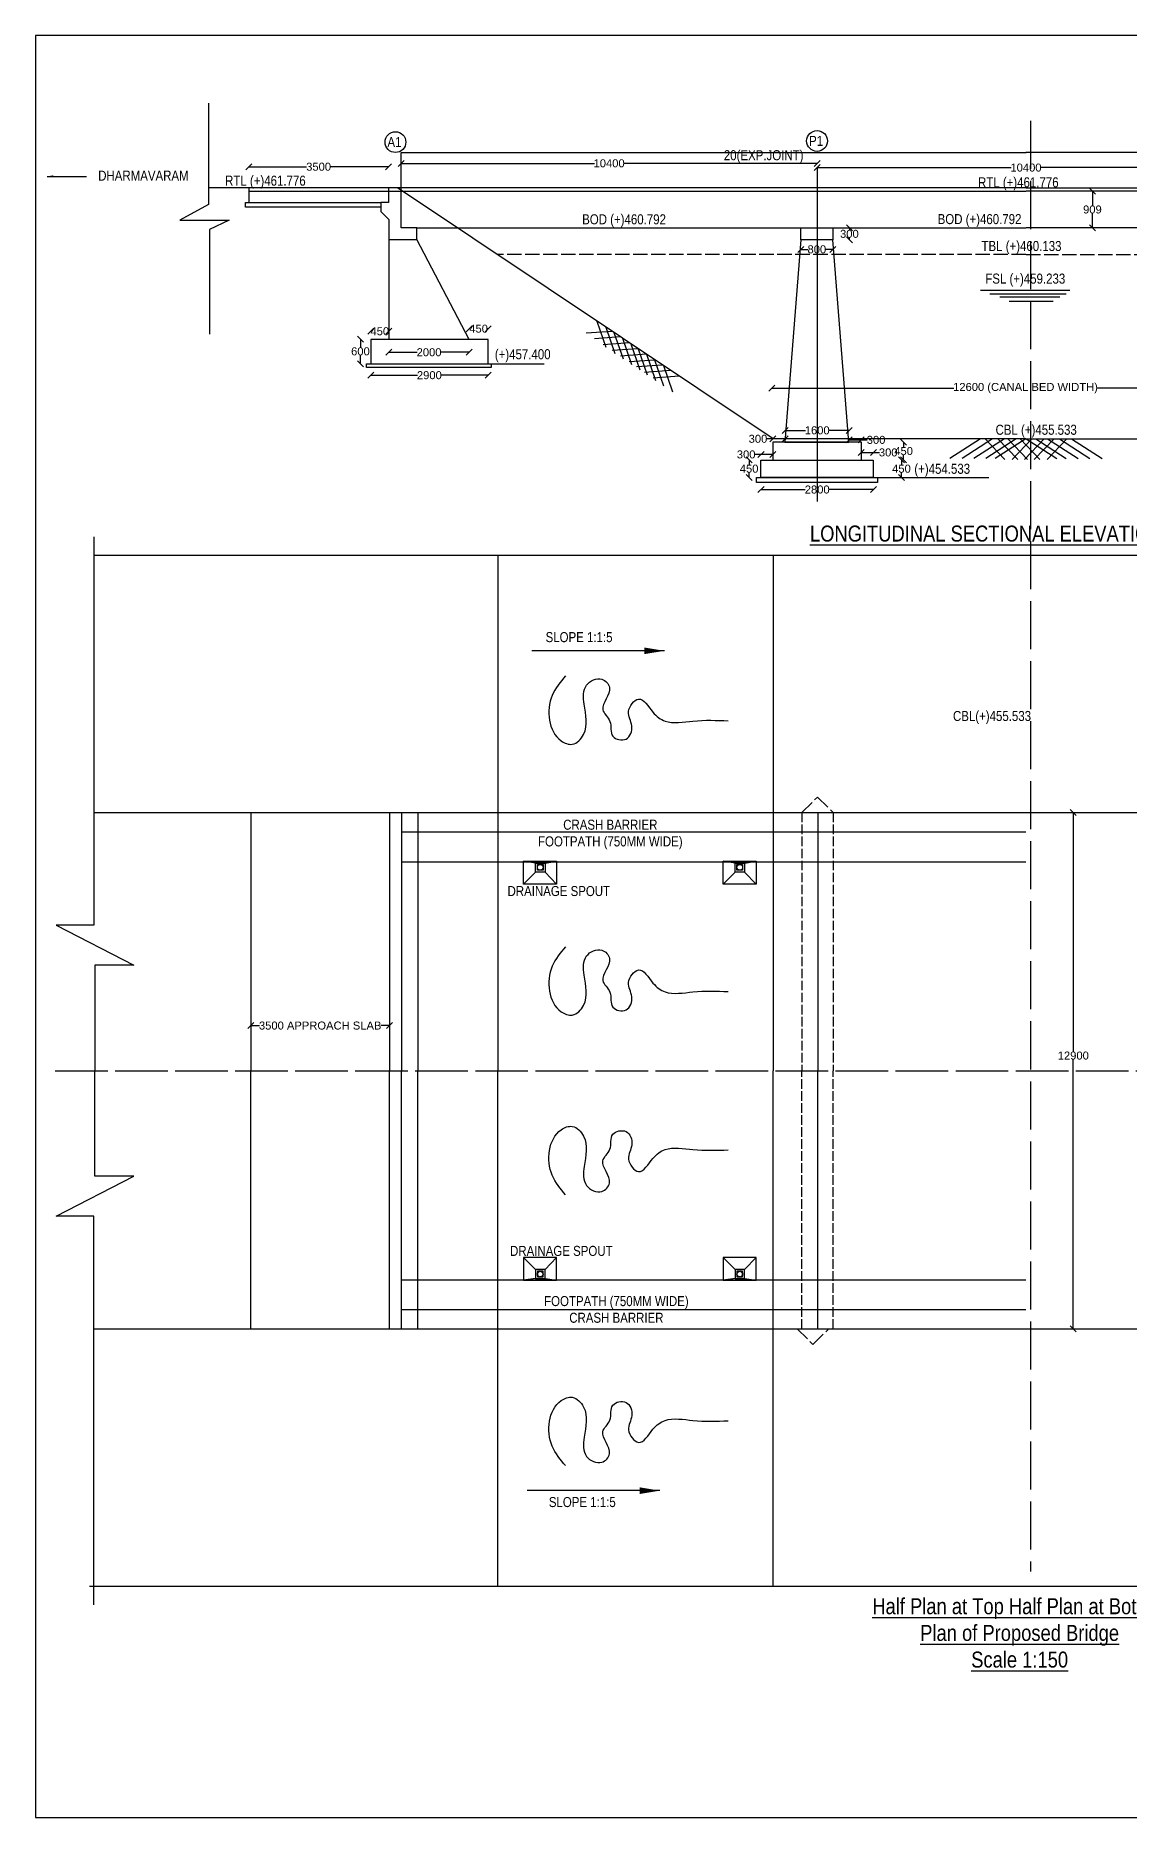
# Model space of a CAD drawing. Header units: millimetres. Extents: x 5124 to 3010519, y 2311 to 45940729.
# Drawn here: x 2753751 to 2781074, y 45896203 to 45940729 of the extents above; entities that cross this region are included whole.
import ezdxf

# ---------------------------------------------------------------- set-up
doc = ezdxf.new("R2010")
doc.units = ezdxf.units.MM
doc.header["$MEASUREMENT"] = 0
doc.linetypes.add('ACAD_ISO02W100', pattern=[15, 12, -3])
doc.layers.add('DIMENSION', color=7, linetype='Continuous')
doc.layers.add('DRAWING', color=7, linetype='Continuous')
doc.styles.add('ARIAL NARROW', font='ARIALN.TTF')
doc.styles.get("Standard").update_dxf_attribs({"font": 'arial.ttf'})
doc.dimstyles.get("Standard").update_dxf_attribs({"dimtxt": 200, "dimasz": 150, "dimexe": 0.18, "dimexo": 0.0625, "dimgap": 0.09, "dimtad": 0, "dimtih": 1, "dimtoh": 1, "dimdec": 0, "dimzin": 0, "dimdsep": 46, "dimtxsty": 'Standard', "dimblk": 'OBLIQUE', "dimcen": 0.09, "dimse1": 1, "dimse2": 1, "dimadec": 0, "dimazin": 0, "dimtfac": 1, "dimtdec": 0, "dimtofl": 0, "dimtmove": 0, "dimatfit": 3, "dimfxl": 1, "dimtolj": 1, "dimtzin": 0, "dimarcsym": 0})

# ---------------------------------------------------------------- blocks, each defined once
blk = doc.blocks.new('_Oblique')
at = {"color": 0, "linetype": 'ByBlock', "lineweight": -2}
blk.add_line((-0.5, -0.5), (0.5, 0.5), dxfattribs=at)
blk = doc.blocks.new('*D21')
at = {"layer": 'Defpoints', "color": 0, "transparency": 16777216}
for p in [(2759075, 45937452), (2759075, 45936921), (2762565, 45936921)]:
    blk.add_point(p, dxfattribs=at)
at = {"layer": 'DIMENSION', "color": 0, "lineweight": -2, "transparency": 16777216}
for p, q in [((2759075, 45937452), (2760521, 45937452)), ((2762565, 45937452), (2761118, 45937452))]:
    blk.add_line(p, q, dxfattribs=at)
at = {"layer": 'DIMENSION', "color": 0, "lineweight": -2, "transparency": 16777216, "xscale": 150, "yscale": 150, "zscale": 150, "rotation": 180}
blk.add_blockref('_Oblique', (2759075, 45937452), dxfattribs=at)
at = {"layer": 'DIMENSION', "color": 0, "lineweight": -2, "transparency": 16777216, "xscale": 150, "yscale": 150, "zscale": 150}
blk.add_blockref('_Oblique', (2762565, 45937452), dxfattribs=at)
at = {"layer": 'DIMENSION', "color": 0, "transparency": 16777216, "insert": (2760820, 45937452), "char_height": 200, "attachment_point": 5}
blk.add_mtext('\\A1;3500', dxfattribs=at)
blk = doc.blocks.new('*D22')
at = {"layer": 'Defpoints', "color": 0, "transparency": 16777216}
for p in [(2773272, 45937537), (2762883, 45936921), (2773272, 45936921)]:
    blk.add_point(p, dxfattribs=at)
at = {"layer": 'DIMENSION', "color": 0, "lineweight": -2, "transparency": 16777216}
for p, q in [((2762883, 45937537), (2767711, 45937537)), ((2773272, 45937537), (2768444, 45937537))]:
    blk.add_line(p, q, dxfattribs=at)
at = {"layer": 'DIMENSION', "color": 0, "lineweight": -2, "transparency": 16777216, "xscale": 150, "yscale": 150, "zscale": 150, "rotation": 180}
blk.add_blockref('_Oblique', (2762883, 45937537), dxfattribs=at)
at = {"layer": 'DIMENSION', "color": 0, "lineweight": -2, "transparency": 16777216, "xscale": 150, "yscale": 150, "zscale": 150}
blk.add_blockref('_Oblique', (2773272, 45937537), dxfattribs=at)
at = {"layer": 'DIMENSION', "color": 0, "transparency": 16777216, "insert": (2768077, 45937537), "char_height": 200, "attachment_point": 5}
blk.add_mtext('\\A1;10400', dxfattribs=at)
blk = doc.blocks.new('*D23')
at = {"layer": 'Defpoints', "color": 0, "transparency": 16777216}
for p in [(2773272, 45937439), (2783712, 45937430), (2783712, 45937312)]:
    blk.add_point(p, dxfattribs=at)
at = {"layer": 'DIMENSION', "color": 0, "lineweight": -2, "transparency": 16777216}
for p, q in [((2773272, 45937430), (2778125, 45937430)), ((2783712, 45937430), (2778859, 45937430))]:
    blk.add_line(p, q, dxfattribs=at)
at = {"layer": 'DIMENSION', "color": 0, "lineweight": -2, "transparency": 16777216, "xscale": 150, "yscale": 150, "zscale": 150, "rotation": 180}
blk.add_blockref('_Oblique', (2773272, 45937430), dxfattribs=at)
at = {"layer": 'DIMENSION', "color": 0, "lineweight": -2, "transparency": 16777216, "xscale": 150, "yscale": 150, "zscale": 150}
blk.add_blockref('_Oblique', (2783712, 45937430), dxfattribs=at)
at = {"layer": 'DIMENSION', "color": 0, "transparency": 16777216, "insert": (2778492, 45937430), "char_height": 200, "attachment_point": 5}
blk.add_mtext('\\A1;10400', dxfattribs=at)
blk = doc.blocks.new('*D29')
at = {"layer": 'Defpoints', "color": 0, "transparency": 16777216}
for p in [(2780189, 45936842), (2780152, 45935923), (2780189, 45935923)]:
    blk.add_point(p, dxfattribs=at)
at = {"layer": 'DIMENSION', "color": 0, "lineweight": -2, "transparency": 16777216}
for p, q in [((2780152, 45936842), (2780152, 45936485)), ((2780152, 45935923), (2780152, 45936280))]:
    blk.add_line(p, q, dxfattribs=at)
at = {"layer": 'DIMENSION', "color": 0, "lineweight": -2, "transparency": 16777216, "xscale": 150, "yscale": 150, "zscale": 150}
for p, rotation in [((2780152, 45936842), 90), ((2780152, 45935923), 270)]:
    blk.add_blockref('_Oblique', p, dxfattribs=dict(at, rotation=rotation))
at = {"layer": 'DIMENSION', "color": 0, "transparency": 16777216, "insert": (2780152, 45936383), "char_height": 200, "attachment_point": 5}
blk.add_mtext('\\A1;909', dxfattribs=at)
blk = doc.blocks.new('*D30')
at = {"layer": 'Defpoints', "color": 0, "transparency": 16777216}
for p in [(2773667, 45935923), (2774080, 45935923), (2773667, 45935628)]:
    blk.add_point(p, dxfattribs=at)
at = {"layer": 'DIMENSION', "color": 0, "lineweight": -2, "transparency": 16777216}
for p, q in [((2774080, 45935923), (2774080, 45935877)), ((2774080, 45935628), (2774080, 45935673))]:
    blk.add_line(p, q, dxfattribs=at)
at = {"layer": 'DIMENSION', "color": 0, "lineweight": -2, "transparency": 16777216, "xscale": 150, "yscale": 150, "zscale": 150}
for p, rotation in [((2774080, 45935923), 90), ((2774080, 45935628), 270)]:
    blk.add_blockref('_Oblique', p, dxfattribs=dict(at, rotation=rotation))
at = {"layer": 'DIMENSION', "color": 0, "transparency": 16777216, "insert": (2774080, 45935775), "char_height": 200, "attachment_point": 5}
blk.add_mtext('\\A1;300', dxfattribs=at)
blk = doc.blocks.new('*D31')
at = {"layer": 'Defpoints', "color": 0, "transparency": 16777216}
for p in [(2772866, 45935628), (2773667, 45935628), (2773667, 45935388)]:
    blk.add_point(p, dxfattribs=at)
at = {"layer": 'DIMENSION', "color": 0, "lineweight": -2, "transparency": 16777216}
for p, q in [((2772866, 45935388), (2773046, 45935388)), ((2773667, 45935388), (2773488, 45935388))]:
    blk.add_line(p, q, dxfattribs=at)
at = {"layer": 'DIMENSION', "color": 0, "lineweight": -2, "transparency": 16777216, "xscale": 150, "yscale": 150, "zscale": 150, "rotation": 180}
blk.add_blockref('_Oblique', (2772866, 45935388), dxfattribs=at)
at = {"layer": 'DIMENSION', "color": 0, "lineweight": -2, "transparency": 16777216, "xscale": 150, "yscale": 150, "zscale": 150}
blk.add_blockref('_Oblique', (2773667, 45935388), dxfattribs=at)
at = {"layer": 'DIMENSION', "color": 0, "transparency": 16777216, "insert": (2773267, 45935388), "char_height": 200, "attachment_point": 5}
blk.add_mtext('\\A1;800', dxfattribs=at)
blk = doc.blocks.new('*D41')
at = {"layer": 'Defpoints', "color": 0, "transparency": 16777216}
for p in [(2772143, 45931795), (2784817, 45931919), (2784817, 45931788)]:
    blk.add_point(p, dxfattribs=at)
at = {"layer": 'DIMENSION', "color": 0, "lineweight": -2, "transparency": 16777216}
for p, q in [((2772143, 45931919), (2776691, 45931919)), ((2784817, 45931919), (2780269, 45931919))]:
    blk.add_line(p, q, dxfattribs=at)
at = {"layer": 'DIMENSION', "color": 0, "lineweight": -2, "transparency": 16777216, "xscale": 150, "yscale": 150, "zscale": 150, "rotation": 180}
blk.add_blockref('_Oblique', (2772143, 45931919), dxfattribs=at)
at = {"layer": 'DIMENSION', "color": 0, "lineweight": -2, "transparency": 16777216, "xscale": 150, "yscale": 150, "zscale": 150}
blk.add_blockref('_Oblique', (2784817, 45931919), dxfattribs=at)
at = {"layer": 'DIMENSION', "color": 0, "transparency": 16777216, "insert": (2778480, 45931919), "char_height": 200, "attachment_point": 5}
blk.add_mtext('\\A1;12600 (CANAL BED WIDTH)', dxfattribs=at)
blk = doc.blocks.new('*D43')
at = {"layer": 'Defpoints', "color": 0, "transparency": 16777216}
for p in [(2774075, 45930864), (2772477, 45930570), (2774075, 45930570)]:
    blk.add_point(p, dxfattribs=at)
at = {"layer": 'DIMENSION', "color": 0, "lineweight": -2, "transparency": 16777216}
for p, q in [((2772477, 45930864), (2772987, 45930864)), ((2774075, 45930864), (2773565, 45930864))]:
    blk.add_line(p, q, dxfattribs=at)
at = {"layer": 'DIMENSION', "color": 0, "lineweight": -2, "transparency": 16777216, "xscale": 150, "yscale": 150, "zscale": 150, "rotation": 180}
blk.add_blockref('_Oblique', (2772477, 45930864), dxfattribs=at)
at = {"layer": 'DIMENSION', "color": 0, "lineweight": -2, "transparency": 16777216, "xscale": 150, "yscale": 150, "zscale": 150}
blk.add_blockref('_Oblique', (2774075, 45930864), dxfattribs=at)
at = {"layer": 'DIMENSION', "color": 0, "transparency": 16777216, "insert": (2773276, 45930864), "char_height": 200, "attachment_point": 5}
blk.add_mtext('\\A1;1600', dxfattribs=at)
blk = doc.blocks.new('*D44')
at = {"layer": 'Defpoints', "color": 0, "transparency": 16777216}
for p in [(2774075, 45930570), (2774377, 45930626), (2774377, 45930570)]:
    blk.add_point(p, dxfattribs=at)
at = {"layer": 'DIMENSION', "color": 0, "lineweight": -2, "transparency": 16777216}
for p, q in [((2774075, 45930626), (2774377, 45930626)), ((2774377, 45930626), (2774527, 45930626))]:
    blk.add_line(p, q, dxfattribs=at)
at = {"layer": 'DIMENSION', "color": 0, "lineweight": -2, "transparency": 16777216, "xscale": 150, "yscale": 150, "zscale": 150, "rotation": 180}
blk.add_blockref('_Oblique', (2774075, 45930626), dxfattribs=at)
at = {"layer": 'DIMENSION', "color": 0, "lineweight": -2, "transparency": 16777216, "xscale": 150, "yscale": 150, "zscale": 150}
blk.add_blockref('_Oblique', (2774377, 45930626), dxfattribs=at)
at = {"layer": 'DIMENSION', "color": 0, "transparency": 16777216, "insert": (2774747, 45930626), "char_height": 200, "attachment_point": 5}
blk.add_mtext('\\A1;300', dxfattribs=at)
blk = doc.blocks.new('*D45')
at = {"layer": 'Defpoints', "color": 0, "transparency": 16777216}
for p in [(2772166, 45930653), (2772166, 45930570), (2772477, 45930570)]:
    blk.add_point(p, dxfattribs=at)
at = {"layer": 'DIMENSION', "color": 0, "lineweight": -2, "transparency": 16777216}
for p, q in [((2772166, 45930653), (2772016, 45930653)), ((2772477, 45930653), (2772166, 45930653))]:
    blk.add_line(p, q, dxfattribs=at)
at = {"layer": 'DIMENSION', "color": 0, "lineweight": -2, "transparency": 16777216, "xscale": 150, "yscale": 150, "zscale": 150, "rotation": 180}
blk.add_blockref('_Oblique', (2772166, 45930653), dxfattribs=at)
at = {"layer": 'DIMENSION', "color": 0, "lineweight": -2, "transparency": 16777216, "xscale": 150, "yscale": 150, "zscale": 150}
blk.add_blockref('_Oblique', (2772477, 45930653), dxfattribs=at)
at = {"layer": 'DIMENSION', "color": 0, "transparency": 16777216, "insert": (2771796, 45930653), "char_height": 200, "attachment_point": 5}
blk.add_mtext('\\A1;300', dxfattribs=at)
blk = doc.blocks.new('*D46')
at = {"layer": 'Defpoints', "color": 0, "transparency": 16777216}
for p in [(2771872, 45930262), (2771872, 45930124), (2772166, 45930124)]:
    blk.add_point(p, dxfattribs=at)
at = {"layer": 'DIMENSION', "color": 0, "lineweight": -2, "transparency": 16777216}
for p, q in [((2771872, 45930262), (2771722, 45930262)), ((2772166, 45930262), (2771872, 45930262))]:
    blk.add_line(p, q, dxfattribs=at)
at = {"layer": 'DIMENSION', "color": 0, "lineweight": -2, "transparency": 16777216, "xscale": 150, "yscale": 150, "zscale": 150, "rotation": 180}
blk.add_blockref('_Oblique', (2771872, 45930262), dxfattribs=at)
at = {"layer": 'DIMENSION', "color": 0, "lineweight": -2, "transparency": 16777216, "xscale": 150, "yscale": 150, "zscale": 150}
blk.add_blockref('_Oblique', (2772166, 45930262), dxfattribs=at)
at = {"layer": 'DIMENSION', "color": 0, "transparency": 16777216, "insert": (2771501, 45930262), "char_height": 200, "attachment_point": 5}
blk.add_mtext('\\A1;300', dxfattribs=at)
blk = doc.blocks.new('*D47')
at = {"layer": 'Defpoints', "color": 0, "transparency": 16777216}
for p in [(2771575, 45930124), (2771872, 45930124), (2771872, 45929689)]:
    blk.add_point(p, dxfattribs=at)
at = {"layer": 'DIMENSION', "color": 0, "lineweight": -2, "transparency": 16777216}
for p, q in [((2771575, 45930124), (2771575, 45930008)), ((2771575, 45929689), (2771575, 45929804))]:
    blk.add_line(p, q, dxfattribs=at)
at = {"layer": 'DIMENSION', "color": 0, "lineweight": -2, "transparency": 16777216, "xscale": 150, "yscale": 150, "zscale": 150}
for p, rotation in [((2771575, 45930124), 90), ((2771575, 45929689), 270)]:
    blk.add_blockref('_Oblique', p, dxfattribs=dict(at, rotation=rotation))
at = {"layer": 'DIMENSION', "color": 0, "transparency": 16777216, "insert": (2771575, 45929906), "char_height": 200, "attachment_point": 5}
blk.add_mtext('\\A1;450', dxfattribs=at)
blk = doc.blocks.new('*D48')
at = {"layer": 'Defpoints', "color": 0, "transparency": 16777216}
for p in [(2774377, 45930124), (2774679, 45930312), (2774679, 45930124)]:
    blk.add_point(p, dxfattribs=at)
at = {"layer": 'DIMENSION', "color": 0, "lineweight": -2, "transparency": 16777216}
for p, q in [((2774377, 45930312), (2774679, 45930312)), ((2774679, 45930312), (2774829, 45930312))]:
    blk.add_line(p, q, dxfattribs=at)
at = {"layer": 'DIMENSION', "color": 0, "lineweight": -2, "transparency": 16777216, "xscale": 150, "yscale": 150, "zscale": 150, "rotation": 180}
blk.add_blockref('_Oblique', (2774377, 45930312), dxfattribs=at)
at = {"layer": 'DIMENSION', "color": 0, "lineweight": -2, "transparency": 16777216, "xscale": 150, "yscale": 150, "zscale": 150}
blk.add_blockref('_Oblique', (2774679, 45930312), dxfattribs=at)
at = {"layer": 'DIMENSION', "color": 0, "transparency": 16777216, "insert": (2775050, 45930312), "char_height": 200, "attachment_point": 5}
blk.add_mtext('\\A1;300', dxfattribs=at)
blk = doc.blocks.new('*D49')
at = {"layer": 'Defpoints', "color": 0, "transparency": 16777216}
for p in [(2774377, 45930570), (2775435, 45930570), (2774333, 45930124)]:
    blk.add_point(p, dxfattribs=at)
at = {"layer": 'DIMENSION', "color": 0, "lineweight": -2, "transparency": 16777216}
for p, q in [((2775435, 45930570), (2775435, 45930449)), ((2775435, 45930124), (2775435, 45930245))]:
    blk.add_line(p, q, dxfattribs=at)
at = {"layer": 'DIMENSION', "color": 0, "lineweight": -2, "transparency": 16777216, "xscale": 150, "yscale": 150, "zscale": 150}
for p, rotation in [((2775435, 45930570), 90), ((2775435, 45930124), 270)]:
    blk.add_blockref('_Oblique', p, dxfattribs=dict(at, rotation=rotation))
at = {"layer": 'DIMENSION', "color": 0, "transparency": 16777216, "insert": (2775435, 45930347), "char_height": 200, "attachment_point": 5}
blk.add_mtext('\\A1;450', dxfattribs=at)
blk = doc.blocks.new('*D42')
at = {"layer": 'Defpoints', "color": 0, "transparency": 16777216}
for p in [(2775435, 45930124), (2775375, 45929689), (2775381, 45929689)]:
    blk.add_point(p, dxfattribs=at)
at = {"layer": 'DIMENSION', "color": 0, "lineweight": -2, "transparency": 16777216}
for p, q in [((2775381, 45930124), (2775381, 45930008)), ((2775381, 45929689), (2775381, 45929804))]:
    blk.add_line(p, q, dxfattribs=at)
at = {"layer": 'DIMENSION', "color": 0, "lineweight": -2, "transparency": 16777216, "xscale": 150, "yscale": 150, "zscale": 150}
for p, rotation in [((2775381, 45930124), 90), ((2775381, 45929689), 270)]:
    blk.add_blockref('_Oblique', p, dxfattribs=dict(at, rotation=rotation))
at = {"layer": 'DIMENSION', "color": 0, "transparency": 16777216, "insert": (2775381, 45929906), "char_height": 200, "attachment_point": 5}
blk.add_mtext('\\A1;450', dxfattribs=at)
blk = doc.blocks.new('*D50')
at = {"layer": 'Defpoints', "color": 0, "transparency": 16777216}
for p in [(2771872, 45929689), (2774679, 45929689), (2774679, 45929385)]:
    blk.add_point(p, dxfattribs=at)
at = {"layer": 'DIMENSION', "color": 0, "lineweight": -2, "transparency": 16777216}
for p, q in [((2771872, 45929385), (2772976, 45929385)), ((2774679, 45929385), (2773576, 45929385))]:
    blk.add_line(p, q, dxfattribs=at)
at = {"layer": 'DIMENSION', "color": 0, "lineweight": -2, "transparency": 16777216, "xscale": 150, "yscale": 150, "zscale": 150, "rotation": 180}
blk.add_blockref('_Oblique', (2771872, 45929385), dxfattribs=at)
at = {"layer": 'DIMENSION', "color": 0, "lineweight": -2, "transparency": 16777216, "xscale": 150, "yscale": 150, "zscale": 150}
blk.add_blockref('_Oblique', (2774679, 45929385), dxfattribs=at)
at = {"layer": 'DIMENSION', "color": 0, "transparency": 16777216, "insert": (2773276, 45929385), "char_height": 200, "attachment_point": 5}
blk.add_mtext('\\A1;2800', dxfattribs=at)
blk = doc.blocks.new('*D51')
at = {"layer": 'Defpoints', "color": 0, "transparency": 16777216}
for p in [(2762121, 45932530), (2765053, 45932530), (2765053, 45932242)]:
    blk.add_point(p, dxfattribs=at)
at = {"layer": 'DIMENSION', "color": 0, "lineweight": -2, "transparency": 16777216}
for p, q in [((2762121, 45932242), (2763287, 45932242)), ((2765053, 45932242), (2763887, 45932242))]:
    blk.add_line(p, q, dxfattribs=at)
at = {"layer": 'DIMENSION', "color": 0, "lineweight": -2, "transparency": 16777216, "xscale": 150, "yscale": 150, "zscale": 150, "rotation": 180}
blk.add_blockref('_Oblique', (2762121, 45932242), dxfattribs=at)
at = {"layer": 'DIMENSION', "color": 0, "lineweight": -2, "transparency": 16777216, "xscale": 150, "yscale": 150, "zscale": 150}
blk.add_blockref('_Oblique', (2765053, 45932242), dxfattribs=at)
at = {"layer": 'DIMENSION', "color": 0, "transparency": 16777216, "insert": (2763587, 45932242), "char_height": 200, "attachment_point": 5}
blk.add_mtext('\\A1;2900', dxfattribs=at)
blk = doc.blocks.new('*D52')
at = {"layer": 'Defpoints', "color": 0, "transparency": 16777216}
for p in [(2762577, 45933146), (2764581, 45933136), (2764581, 45932815)]:
    blk.add_point(p, dxfattribs=at)
at = {"layer": 'DIMENSION', "color": 0, "lineweight": -2, "transparency": 16777216}
for p, q in [((2762577, 45932815), (2763279, 45932815)), ((2764581, 45932815), (2763879, 45932815))]:
    blk.add_line(p, q, dxfattribs=at)
at = {"layer": 'DIMENSION', "color": 0, "lineweight": -2, "transparency": 16777216, "xscale": 150, "yscale": 150, "zscale": 150, "rotation": 180}
blk.add_blockref('_Oblique', (2762577, 45932815), dxfattribs=at)
at = {"layer": 'DIMENSION', "color": 0, "lineweight": -2, "transparency": 16777216, "xscale": 150, "yscale": 150, "zscale": 150}
blk.add_blockref('_Oblique', (2764581, 45932815), dxfattribs=at)
at = {"layer": 'DIMENSION', "color": 0, "transparency": 16777216, "insert": (2763579, 45932815), "char_height": 200, "attachment_point": 5}
blk.add_mtext('\\A1;2000', dxfattribs=at)
blk = doc.blocks.new('*D53')
at = {"layer": 'Defpoints', "color": 0, "transparency": 16777216}
for p in [(2764581, 45933136), (2765053, 45933405), (2765053, 45933127)]:
    blk.add_point(p, dxfattribs=at)
at = {"layer": 'DIMENSION', "color": 0, "lineweight": -2, "transparency": 16777216}
for p, q in [((2764581, 45933405), (2764592, 45933405)), ((2765053, 45933405), (2765041, 45933405))]:
    blk.add_line(p, q, dxfattribs=at)
at = {"layer": 'DIMENSION', "color": 0, "lineweight": -2, "transparency": 16777216, "xscale": 150, "yscale": 150, "zscale": 150, "rotation": 180}
blk.add_blockref('_Oblique', (2764581, 45933405), dxfattribs=at)
at = {"layer": 'DIMENSION', "color": 0, "lineweight": -2, "transparency": 16777216, "xscale": 150, "yscale": 150, "zscale": 150}
blk.add_blockref('_Oblique', (2765053, 45933405), dxfattribs=at)
at = {"layer": 'DIMENSION', "color": 0, "transparency": 16777216, "insert": (2764817, 45933405), "char_height": 200, "attachment_point": 5}
blk.add_mtext('\\A1;450', dxfattribs=at)
blk = doc.blocks.new('*D54')
at = {"layer": 'Defpoints', "color": 0, "transparency": 16777216}
for p in [(2762121, 45933340), (2762121, 45933146), (2762577, 45933146)]:
    blk.add_point(p, dxfattribs=at)
at = {"layer": 'DIMENSION', "color": 0, "lineweight": -2, "transparency": 16777216}
for p, q in [((2762121, 45933340), (2762124, 45933340)), ((2762577, 45933340), (2762573, 45933340))]:
    blk.add_line(p, q, dxfattribs=at)
at = {"layer": 'DIMENSION', "color": 0, "lineweight": -2, "transparency": 16777216, "xscale": 150, "yscale": 150, "zscale": 150, "rotation": 180}
blk.add_blockref('_Oblique', (2762121, 45933340), dxfattribs=at)
at = {"layer": 'DIMENSION', "color": 0, "lineweight": -2, "transparency": 16777216, "xscale": 150, "yscale": 150, "zscale": 150}
blk.add_blockref('_Oblique', (2762577, 45933340), dxfattribs=at)
at = {"layer": 'DIMENSION', "color": 0, "transparency": 16777216, "insert": (2762349, 45933340), "char_height": 200, "attachment_point": 5}
blk.add_mtext('\\A1;450', dxfattribs=at)
blk = doc.blocks.new('*D55')
at = {"layer": 'Defpoints', "color": 0, "transparency": 16777216}
for p in [(2762121, 45933146), (2761865, 45932530), (2762121, 45932530)]:
    blk.add_point(p, dxfattribs=at)
at = {"layer": 'DIMENSION', "color": 0, "lineweight": -2, "transparency": 16777216}
for p, q in [((2761865, 45933146), (2761865, 45932940)), ((2761865, 45932530), (2761865, 45932736))]:
    blk.add_line(p, q, dxfattribs=at)
at = {"layer": 'DIMENSION', "color": 0, "lineweight": -2, "transparency": 16777216, "xscale": 150, "yscale": 150, "zscale": 150}
for p, rotation in [((2761865, 45933146), 90), ((2761865, 45932530), 270)]:
    blk.add_blockref('_Oblique', p, dxfattribs=dict(at, rotation=rotation))
at = {"layer": 'DIMENSION', "color": 0, "transparency": 16777216, "insert": (2761865, 45932838), "char_height": 200, "attachment_point": 5}
blk.add_mtext('\\A1;600', dxfattribs=at)
blk = doc.blocks.new('*D61')
at = {"layer": 'Defpoints', "color": 0, "transparency": 16777216}
for p in [(2759125, 45916068), (2762592, 45916068), (2762592, 45915989)]:
    blk.add_point(p, dxfattribs=at)
at = {"layer": 'DIMENSION', "color": 0, "lineweight": -2, "transparency": 16777216}
for p, q in [((2759125, 45915989), (2759342, 45915989)), ((2762592, 45915989), (2762375, 45915989))]:
    blk.add_line(p, q, dxfattribs=at)
at = {"layer": 'DIMENSION', "color": 0, "lineweight": -2, "transparency": 16777216, "xscale": 150, "yscale": 150, "zscale": 150, "rotation": 180}
blk.add_blockref('_Oblique', (2759125, 45915989), dxfattribs=at)
at = {"layer": 'DIMENSION', "color": 0, "lineweight": -2, "transparency": 16777216, "xscale": 150, "yscale": 150, "zscale": 150}
blk.add_blockref('_Oblique', (2762592, 45915989), dxfattribs=at)
at = {"layer": 'DIMENSION', "color": 0, "transparency": 16777216, "insert": (2760859, 45915989), "char_height": 200, "attachment_point": 5}
blk.add_mtext('\\A1;3500 APPROACH SLAB', dxfattribs=at)
blk = doc.blocks.new('*D69')
at = {"layer": 'Defpoints', "color": 0, "transparency": 16777216}
for p in [(2779926, 45921311), (2779674, 45908412), (2779926, 45908412)]:
    blk.add_point(p, dxfattribs=at)
at = {"layer": 'DIMENSION', "color": 0, "lineweight": -2, "transparency": 16777216}
for p, q in [((2779674, 45921311), (2779674, 45915341)), ((2779674, 45908412), (2779674, 45915137))]:
    blk.add_line(p, q, dxfattribs=at)
at = {"layer": 'DIMENSION', "color": 0, "lineweight": -2, "transparency": 16777216, "xscale": 150, "yscale": 150, "zscale": 150}
for p, rotation in [((2779674, 45921311), 90), ((2779674, 45908412), 270)]:
    blk.add_blockref('_Oblique', p, dxfattribs=dict(at, rotation=rotation))
at = {"layer": 'DIMENSION', "color": 0, "transparency": 16777216, "insert": (2779674, 45915239), "char_height": 200, "attachment_point": 5}
blk.add_mtext('\\A1;12900', dxfattribs=at)

msp = doc.modelspace()

# ---------------------------------------------------------------- linework, layer by layer
at = {"layer": 'DIMENSION'}
for points in [[(2777353.4, 45934370.2), (2779588.3, 45934370.2)], [(2777588.6, 45934279.9), (2779493.3, 45934279.9)], [(2777842, 45934198.5), (2779335, 45934198.5)], [(2778068.2, 45934090.1), (2779172.1, 45934090.1)]]:
    msp.add_lwpolyline(points, dxfattribs=at)
for centre in [(2773272.3, 45938096.3), (2762739.2, 45938067.2)]:
    msp.add_circle(centre, 259.9, dxfattribs=at)
at = {"layer": 'DRAWING'}
for points in [[(2816935.8, 45940728.7), (2753750.6, 45940728.7), (2753750.6, 45896202.7), (2816935.8, 45896202.7)], [(2758991.4, 45936559), (2762370.3, 45936559), (2762370.3, 45936444.7), (2758991.4, 45936444.7)], [(2772866.3, 45935922.7), (2773667.3, 45935922.7), (2773667.3, 45935627.5), (2772866.3, 45935627.5)], [(2772470.6, 45930569.9), (2774068.4, 45930569.9), (2773667.3, 45935627.5), (2772866.3, 45935627.5)], [(2762120.7, 45932529.6), (2765052.7, 45932529.6), (2765052.7, 45933136.2), (2762120.7, 45933136.2)], [(2762014.9, 45932529.6), (2765132.2, 45932529.6), (2765132.2, 45932438.3), (2762014.9, 45932438.3)], [(2772168.6, 45930123.5), (2774379, 45930123.5), (2774379, 45930569.9), (2772168.6, 45930569.9)], [(2774673.7, 45929689), (2771865.9, 45929689), (2771865.9, 45930123.5), (2774673.7, 45930123.5)], [(2771763.2, 45929689), (2774782.2, 45929689), (2774782.2, 45929564.4), (2771763.2, 45929564.4)], [(2765941.6, 45920098), (2766761.7, 45920098), (2766761.7, 45919526.2), (2765941.6, 45919526.2)], [(2770927.8, 45920098), (2771747.9, 45920098), (2771747.9, 45919526.2), (2770927.8, 45919526.2)], [(2766242.1, 45920049.3), (2766477.5, 45920049.3), (2766477.5, 45919826.3), (2766242.1, 45919826.3)], [(2766284.7, 45920012.9), (2766426.8, 45920012.9), (2766426.8, 45919873), (2766284.7, 45919873)], [(2771228.3, 45920049.3), (2771463.8, 45920049.3), (2771463.8, 45919826.3), (2771228.3, 45919826.3)], [(2771270.9, 45920012.9), (2771413.1, 45920012.9), (2771413.1, 45919873), (2771270.9, 45919873)], [(2765941.6, 45909624.3), (2766761.7, 45909624.3), (2766761.7, 45910196), (2765941.6, 45910196)], [(2766242.1, 45909672.9), (2766477.5, 45909672.9), (2766477.5, 45909896), (2766242.1, 45909896)], [(2766284.7, 45909709.4), (2766426.8, 45909709.4), (2766426.8, 45909849.3), (2766284.7, 45909849.3)], [(2770927.8, 45909624.3), (2771747.9, 45909624.3), (2771747.9, 45910196), (2770927.8, 45910196)], [(2771228.3, 45909672.9), (2771463.8, 45909672.9), (2771463.8, 45909896), (2771228.3, 45909896)], [(2771270.9, 45909709.4), (2771413.1, 45909709.4), (2771413.1, 45909849.3), (2771270.9, 45909849.3)]]:
    msp.add_lwpolyline(points, close=True, dxfattribs=at)
for points in [[(2758067.7, 45939037.4), (2758067.7, 45936508.2), (2757356.6, 45936116.6), (2758589.1, 45936116.6), (2758097.1, 45935883.8), (2758097.1, 45933271.1)], [(2762576.6, 45935636.1), (2763272.7, 45935636.1), (2763272.7, 45935922.7), (2762882.6, 45935922.7), (2762882.6, 45936921.3), (2762882.6, 45937804.7), (2778461.9, 45937804.7), (2778495.2, 45937804.7)], [(2794407.7, 45935636.1), (2793711.6, 45935636.1), (2793711.6, 45935922.7), (2794101.7, 45935922.7), (2794101.7, 45936921.3), (2794101.7, 45937804.7), (2778522.4, 45937804.7), (2778489.1, 45937804.7)], [(2773272.2, 45937438.9), (2773272.2, 45929089.7)], [(2778489.1, 45936921.3), (2758067.7, 45936921.3)], [(2759066.5, 45936842.4), (2778489.1, 45936842.4)], [(2759074.6, 45936921.3), (2759074.6, 45936558.2)], [(2762564.7, 45936921.3), (2762564.7, 45936559), (2762370.3, 45936559), (2762370.3, 45936337.7)], [(2772174.5, 45930652.9), (2762790.7, 45936921.3)], [(2778495.2, 45936921.3), (2798916.7, 45936921.3)], [(2797917.8, 45936842.4), (2778495.2, 45936842.4)], [(2762370.3, 45936337.7), (2762576.6, 45936137.7), (2762576.6, 45935636.1), (2762576.6, 45933145.9)], [(2763272.7, 45935922.7), (2778489.1, 45935922.7)], [(2793711.6, 45935922.7), (2778495.2, 45935922.7)], [(2764580.9, 45933136.2), (2763272.7, 45935636.1)], [(2767773.1, 45933593), (2767999.2, 45932939.5)], [(2767998.2, 45933442.7), (2768224.2, 45932789.2)], [(2768155.2, 45933337.8), (2767503.3, 45933290)], [(2768361.4, 45933200.1), (2767709.5, 45933152.2)], [(2768583.7, 45933051.6), (2767931.8, 45933003.7)], [(2768199.4, 45933308.3), (2768425.5, 45932654.8)], [(2768414.5, 45933164.6), (2768640.6, 45932511.1)], [(2768618.1, 45933028.6), (2768844.1, 45932375.1)], [(2768803.7, 45932904.6), (2768151.8, 45932856.8)], [(2769010.8, 45932766.2), (2768359, 45932718.4)], [(2769228.2, 45932621.1), (2768576.3, 45932573.2)], [(2768803.7, 45932904.6), (2769029.8, 45932251.1)], [(2769010.8, 45932766.2), (2769236.9, 45932112.7)], [(2769214.3, 45932630.4), (2769440.3, 45931976.9)], [(2765132.2, 45932529.6), (2766451.3, 45932529.6)], [(2769415.6, 45932495.9), (2768763.7, 45932448)], [(2769617.1, 45932361.2), (2768965.2, 45932313.4)], [(2769828.2, 45932220.2), (2769176.3, 45932172.4)], [(2769437.1, 45932481.5), (2769663.2, 45931828)], [(2778489.1, 45930652.9), (2772174.5, 45930652.9)], [(2777356.3, 45930652.9), (2776592.9, 45930159)], [(2777658.7, 45930652.9), (2776895.2, 45930159)], [(2777954.4, 45930652.9), (2777191, 45930159)], [(2777470.7, 45930652.9), (2777964.8, 45930138.9)], [(2778250.2, 45930652.9), (2777486.7, 45930159)], [(2778489.1, 45930652.9), (2777725.7, 45930159)], [(2777790.9, 45930652.9), (2778285, 45930138.9)], [(2778037.9, 45930652.9), (2778532, 45930138.9)], [(2778640.1, 45930652.9), (2778146, 45930138.9)], [(2778344.2, 45930652.9), (2778838.3, 45930138.9)], [(2778946.4, 45930652.9), (2778452.3, 45930138.9)], [(2778495.2, 45930652.9), (2784809.8, 45930652.9)], [(2778495.2, 45930652.9), (2779258.6, 45930159)], [(2779193.4, 45930652.9), (2778699.4, 45930138.9)], [(2778734.2, 45930652.9), (2779497.6, 45930159)], [(2779513.6, 45930652.9), (2779019.5, 45930138.9)], [(2779029.9, 45930652.9), (2779793.3, 45930159)], [(2779325.7, 45930652.9), (2780089.1, 45930159)], [(2779628, 45930652.9), (2780391.4, 45930159)], [(2774782.2, 45929689), (2777567.7, 45929689)], [(2755208.2, 45928206.9), (2755208.2, 45918495.6), (2754261.1, 45918495.6), (2756207.8, 45917498.1), (2755229.4, 45917498.1), (2755229.4, 45914861.1)], [(2755208.2, 45927743.6), (2801738.1, 45927743.6)], [(2765293.6, 45927743.6), (2765293.6, 45914861.1)], [(2772180, 45927743.6), (2772180, 45914861.1)], [(2755208.2, 45921310.7), (2801702.3, 45921310.7)], [(2759125.5, 45921310.7), (2759125.5, 45914861.1)], [(2762592, 45921310.7), (2762592, 45914861.1)], [(2762889.3, 45921310.7), (2762889.3, 45914861.1)], [(2763301.5, 45921310.7), (2763301.5, 45914861.1)], [(2773294, 45921310.7), (2773294, 45914861.1)], [(2762889.3, 45920830.8), (2778489.1, 45920830.8)], [(2762889.3, 45920085.9), (2778489.1, 45920085.9)], [(2766242.1, 45920049.3), (2765941.6, 45920098)], [(2766477.5, 45920049.3), (2766761.7, 45920098)], [(2771228.3, 45920049.3), (2770927.8, 45920098)], [(2771463.8, 45920049.3), (2771747.9, 45920098)], [(2766242.1, 45919826.3), (2765941.6, 45919526.2)], [(2766477.5, 45919826.3), (2766761.7, 45919526.2)], [(2771228.3, 45919826.3), (2770927.8, 45919526.2)], [(2771463.8, 45919826.3), (2771747.9, 45919526.2)], [(2755208.2, 45901515.3), (2755208.2, 45911226.7), (2754261.1, 45911226.7), (2756207.8, 45912224.2), (2755229.4, 45912224.2), (2755229.4, 45914861.1)], [(2759125.5, 45908411.6), (2759125.5, 45914861.1)], [(2762592, 45908411.6), (2762592, 45914861.1)], [(2762889.3, 45908411.6), (2762889.3, 45914861.1)], [(2763301.5, 45908411.6), (2763301.5, 45914861.1)], [(2765293.6, 45901978.7), (2765293.6, 45914861.1)], [(2772180, 45901978.7), (2772180, 45914861.1)], [(2773294, 45908411.6), (2773294, 45914861.1)], [(2766242.1, 45909896), (2765941.6, 45910196)], [(2766477.5, 45909896), (2766761.7, 45910196)], [(2771228.3, 45909896), (2770927.8, 45910196)], [(2771463.8, 45909896), (2771747.9, 45910196)], [(2762889.3, 45909636.4), (2778489.1, 45909636.4)], [(2766242.1, 45909672.9), (2765941.6, 45909624.3)], [(2766477.5, 45909672.9), (2766761.7, 45909624.3)], [(2771228.3, 45909672.9), (2770927.8, 45909624.3)], [(2771463.8, 45909672.9), (2771747.9, 45909624.3)], [(2762889.3, 45908891.4), (2778489.1, 45908891.4)], [(2755208.2, 45908411.6), (2801702.3, 45908411.6)], [(2755092.9, 45901978.7), (2801622.9, 45901978.7)]]:
    msp.add_lwpolyline(points, dxfattribs=at)
at = {"layer": 'DRAWING', "linetype": 'ACAD_ISO02W100', "ltscale": 100}
for points in [[(2778604.4, 45938596), (2778604.4, 45902350.7)], [(2754235.6, 45914861.1), (2802742.6, 45914861.1)], [(2754350.8, 45914861.1), (2802857.9, 45914861.1)]]:
    msp.add_lwpolyline(points, dxfattribs=at)
at = {"layer": 'DRAWING', "linetype": 'ACAD_ISO02W100', "ltscale": 30}
for points in [[(2778489.1, 45935262), (2765279.9, 45935258.5)], [(2778495.2, 45935262), (2791704.4, 45935258.5)], [(2772891.2, 45921310.7), (2773283.8, 45921698.6), (2773677.9, 45921310.7)], [(2772775.9, 45908411.6), (2773168.5, 45908023.7), (2773562.6, 45908411.6)]]:
    msp.add_lwpolyline(points, dxfattribs=at)
at = {"layer": 'DRAWING', "linetype": 'ACAD_ISO02W100', "ltscale": 20}
for points in [[(2772891.2, 45921310.7), (2772891.2, 45914861.1)], [(2773677.9, 45921310.7), (2773677.9, 45914861.1)], [(2772891.2, 45908411.6), (2772891.2, 45914861.1)], [(2773677.9, 45908411.6), (2773677.9, 45914861.1)]]:
    msp.add_lwpolyline(points, dxfattribs=at)
at = {"layer": 'DRAWING'}
for centre in [(2766355.8, 45919944), (2771342, 45919944), (2766355.8, 45909778.2), (2771342, 45909778.2)]:
    msp.add_circle(centre, 71.1, dxfattribs=at)
for points in [[(2766989.2, 45924728.1), (2766653.4, 45924240.3), (2766882.5, 45923104.6), (2767157.1, 45923020.7), (2767439.5, 45923264.6), (2767454.7, 45924019.2), (2767515.8, 45924499.4), (2767897.4, 45924644.3), (2768088.2, 45924438.5), (2767920.3, 45923882), (2768095.8, 45923592.4), (2768172.2, 45923218.9), (2768500.3, 45923150.3), (2768645.4, 45923478), (2768561.4, 45923836.3), (2768813.3, 45924148.8), (2769172, 45923821), (2769477.2, 45923600), (2770171.8, 45923600), (2771049.4, 45923607.6)], [(2766989.3, 45917959), (2766653.6, 45917471.2), (2766882.6, 45916335.5), (2767157.3, 45916251.6), (2767439.6, 45916495.5), (2767454.9, 45917250.1), (2767515.9, 45917730.3), (2767897.5, 45917875.2), (2768088.4, 45917669.4), (2767920.4, 45917112.9), (2768096, 45916823.3), (2768172.3, 45916449.8), (2768500.5, 45916381.2), (2768645.5, 45916708.9), (2768561.5, 45917067.2), (2768813.5, 45917379.7), (2769172.1, 45917052), (2769477.3, 45916830.9), (2770171.9, 45916830.9), (2771049.5, 45916838.5)], [(2766989.3, 45911763.2), (2766653.6, 45912251.1), (2766882.6, 45913386.8), (2767157.3, 45913470.7), (2767439.6, 45913226.8), (2767454.9, 45912472.1), (2767515.9, 45911991.9), (2767897.5, 45911847.1), (2768088.4, 45912052.9), (2767920.4, 45912609.3), (2768096, 45912898.9), (2768172.3, 45913272.5), (2768500.5, 45913341.1), (2768645.5, 45913013.3), (2768561.5, 45912655.1), (2768813.5, 45912342.6), (2769172.1, 45912670.3), (2769477.3, 45912891.4), (2770171.9, 45912891.4), (2771049.5, 45912883.8)], [(2766989.2, 45904994.1), (2766653.4, 45905482), (2766882.5, 45906617.7), (2767157.1, 45906701.6), (2767439.5, 45906457.7), (2767454.7, 45905703.1), (2767515.8, 45905222.8), (2767897.4, 45905078), (2768088.2, 45905283.8), (2767920.3, 45905840.3), (2768095.8, 45906129.9), (2768172.2, 45906503.4), (2768500.3, 45906572), (2768645.4, 45906244.2), (2768561.4, 45905886), (2768813.3, 45905573.5), (2769172, 45905901.2), (2769477.2, 45906122.3), (2770171.8, 45906122.3), (2771049.4, 45906114.7)]]:
    msp.add_spline(points, degree=3, dxfattribs=at)

# ---------------------------------------------------------------- texts
at = {"attachment_point": 2, "style": 'ARIAL NARROW'}
for s, insert, char_height, width in [('A1', (2762714.3, 45938194.8), 250, 1540.87), ('P1', (2773247.4, 45938224), 250, 1540.87), ('20(EXP.JOINT)', (2771938.7, 45937865.3), 250, 2666.85), ('DHARMAVARAM', (2756443.2, 45937355), 250, 3762.999), ('RTL (+)461.776', (2759490.4, 45937229.4), 250, 2002.671), ('RTL (+)461.776', (2778300.4, 45937187.9), 250, 2002.671), ('BOD (+)460.792', (2768450.8, 45936263.7), 250, 2666.85), ('BOD (+)460.792', (2777331.7, 45936269.1), 250, 2666.85), ('TBL (+)460.133', (2778379.6, 45935596.6), 250, 2666.85), ('FSL (+)459.233', (2778474.3, 45934781.8), 250, 2666.85), ('  (+)457.400', (2765839.3, 45932892.5), 250, 1540.87), ('CBL (+)455.533', (2778746.4, 45931004.9), 250, 2666.85), ('  (+)454.533', (2776319.6, 45930029.3), 250, 1540.87), ('{\\LLONGITUDINAL SECTIONAL ELEVATION ON A-B}', (2778352.5, 45928485.3), 400, 16421.106), ('SLOPE 1:1:5', (2767326.2, 45925822.3), 250, 1662.459), ('CBL(+)455.533', (2777643.5, 45923851.6), 250, 2870.197), ('CRASH BARRIER\\PFOOTPATH (750MM WIDE)', (2768107.6, 45921134.3), 250, 6432.335), ('DRAINAGE SPOUT', (2766820.8, 45919476.7), 250, 3811.346), ('DRAINAGE SPOUT', (2766883.4, 45910483.8), 250, 3811.346), ('FOOTPATH (750MM WIDE)\\PCRASH BARRIER', (2768258.9, 45909230), 250, 6432.335), ('SLOPE 1:1:5', (2767407.2, 45904207.5), 250, 1662.459), ('{\\LHalf Plan at Top Half Plan at Bottom\\PPlan of Proposed Bridge\\PScale 1:150}', (2778333.5, 45901679.2), 400, 16421.106)]:
    msp.add_mtext(s, dxfattribs=dict(at, insert=insert, char_height=char_height, width=width))

# ---------------------------------------------------------------- dimensions: what is measured, and where the dimension line sits
at = {"layer": 'DIMENSION'}
for base, p1, p2, text, picture, middle in [((2759074.6, 45937451.9), (2762564.7, 45936921.3), (2759074.6, 45936921.3), '3500', '*D21', (2760819.6, 45937451.9)), ((2773272.2, 45937537.3), (2762882.6, 45936921.3), (2773272.2, 45936921.3), '10400', '*D22', (2768077.4, 45937537.3)), ((2783712.2, 45937430.3), (2773272.2, 45937438.9), (2783712.2, 45937312), '10400', '*D23', (2778492.2, 45937430.3)), ((2773667.3, 45935388.2), (2772866.3, 45935627.5), (2773667.3, 45935627.5), '800', '*D31', (2773266.8, 45935388.2)), ((2762120.7, 45933339.5), (2762576.6, 45933145.9), (2762120.7, 45933145.9), '450', '*D54', (2762348.6, 45933339.5)), ((2765052.7, 45933405.1), (2764580.9, 45933136.2), (2765052.7, 45933126.5), '450', '*D53', (2764816.8, 45933405.1)), ((2764580.9, 45932815.1), (2762576.6, 45933145.9), (2764580.9, 45933136.2), '2000', '*D52', (2763578.7, 45932815.1)), ((2784817.4, 45931919), (2772142.8, 45931795.3), (2784817.4, 45931788.4), '12600 (CANAL BED WIDTH)', '*D41', (2778480.1, 45931919)), ((2765052.7, 45932241.5), (2762120.7, 45932529.6), (2765052.7, 45932529.6), '2900', '*D51', (2763586.7, 45932241.5)), ((2772166.4, 45930652.9), (2772477, 45930569.9), (2772166.4, 45930569.9), '300', '*D45', (2771795.8, 45930652.9)), ((2774074.8, 45930864.4), (2772477, 45930569.9), (2774074.8, 45930569.9), '1600', '*D43', (2773275.9, 45930864.4)), ((2771871.7, 45930262.2), (2772166.4, 45930123.5), (2771871.7, 45930123.5), '300', '*D46', (2771501.1, 45930262.2)), ((2774376.8, 45930626.1), (2774074.8, 45930569.9), (2774376.8, 45930569.9), '300', '*D44', (2774747.5, 45930626.1)), ((2774679.5, 45930311.6), (2774376.8, 45930123.5), (2774679.5, 45930123.5), '300', '*D48', (2775050.1, 45930311.6)), ((2774679.5, 45929385.3), (2771871.7, 45929689), (2774679.5, 45929689), '2800', '*D50', (2773275.6, 45929385.3)), ((2762592, 45915989.4), (2759125.5, 45916067.6), (2762592, 45916067.6), '3500 APPROACH SLAB', '*D61', (2760858.7, 45915989.4))]:
    dim = msp.add_linear_dim(base=base, p1=p1, p2=p2, text=text, dimstyle='Standard', dxfattribs=at)
    dim.commit()
    dim.dimension.update_dxf_attribs({"geometry": picture, "text_midpoint": middle})
for base, p1, p2, text, picture, middle in [((2780151.8, 45935922.7), (2780189.4, 45936842.4), (2780189.4, 45935922.7), '909', '*D29', (2780151.8, 45936382.5)), ((2774080.2, 45935922.7), (2773667.3, 45935627.5), (2773667.3, 45935922.7), '300', '*D30', (2774080.2, 45935775.1)), ((2761864.9, 45932529.6), (2762120.7, 45933145.9), (2762120.7, 45932529.6), '600', '*D55', (2761864.9, 45932837.8)), ((2775435, 45930569.9), (2774333.5, 45930123.5), (2774376.8, 45930569.9), '450', '*D49', (2775435, 45930346.7)), ((2771574.9, 45930123.5), (2771871.7, 45929689), (2771871.7, 45930123.5), '450', '*D47', (2771574.9, 45929906.3)), ((2775380.9, 45929689), (2775435, 45930123.5), (2775374.9, 45929689), '450', '*D42', (2775380.9, 45929906.3))]:
    dim = msp.add_linear_dim(base=base, p1=p1, p2=p2, angle=90, text=text, dimstyle='Standard', dxfattribs=at)
    dim.commit()
    dim.dimension.update_dxf_attribs({"geometry": picture, "text_midpoint": middle})
dim = msp.add_linear_dim(base=(2779674.2, 45908411.6), p1=(2779926.5, 45921310.7), p2=(2779926.5, 45908411.6), angle=90, text='12900', dimstyle='Standard', dxfattribs=at)
dim.commit()
dim.dimension.update_dxf_attribs({"geometry": '*D69', "text_midpoint": (2779674.2, 45915239.3), "dimtype": 160})

# ---------------------------------------------------------------- leaders
at = {"layer": 'DRAWING'}
for points, override in [([(2754038.8, 45937212.2), (2755023.1, 45937212.2)], {"dimgap": 0.09, "dimtad": 0}), ([(2769459.2, 45925355.2), (2766149.6, 45925355.2)], {"dimasz": 500, "dimgap": 0.09, "dimtad": 0}), ([(2769343.9, 45904367.1), (2766034.3, 45904367.1)], {"dimasz": 500, "dimgap": 0.09, "dimtad": 0})]:
    msp.add_leader(points, dimstyle='Standard', override=override, dxfattribs=at)

doc.saveas('drawing.dxf')
